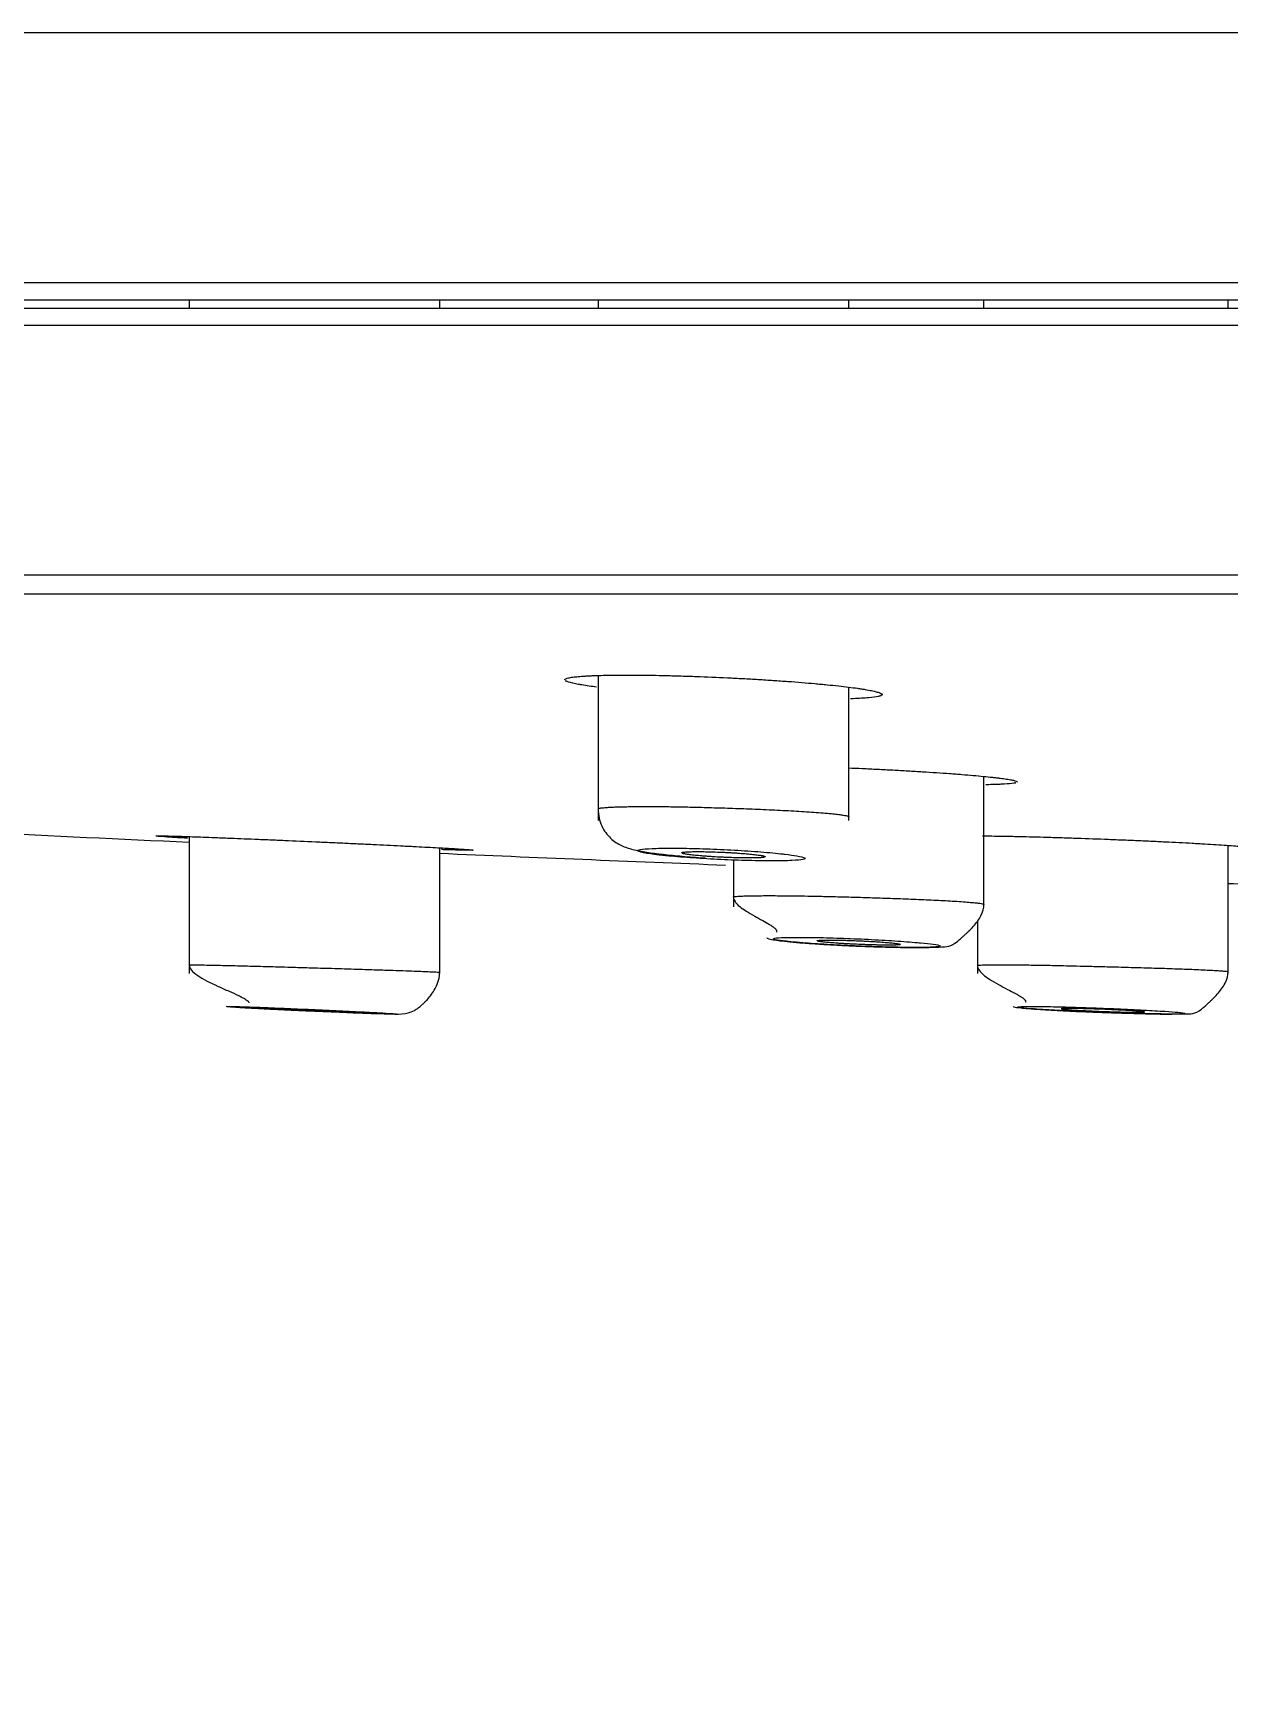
# Model space of a CAD drawing. Header units: millimetres. Extents: x 6110 to 6704, y -2661 to -1821.
# Drawn here: x 6308.057 to 6311.637, y -2068.275 to -2063.343 of the extents above; entities that cross this region are included whole.
import ezdxf

# ---------------------------------------------------------------- set-up
doc = ezdxf.new("R2010")
doc.units = ezdxf.units.MM
doc.header["$LTSCALE"] = 0.1
doc.linetypes.add('HIDDEN2', pattern=[4.7625, 3.175, -1.5875])
doc.layers.add('1', color=4, linetype='HIDDEN2', lineweight=13)
doc.layers.add('DIM', color=3, linetype='Continuous', lineweight=9)

msp = doc.modelspace()

# ---------------------------------------------------------------- hatches: boundary and pattern name
at = {"layer": 'DIM'}
h = msp.add_hatch(dxfattribs=at)
h.set_pattern_fill('ANSI31', color=2)
edge = h.paths.add_edge_path()
edge.add_line((6619.6172, -2595.9805), (6619.6172, -1962.2056))
edge.add_line((6634.6172, -1966.1101), (6619.6172, -1966.1101))
edge.add_line((6634.6172, -2610.9805), (6634.6172, -1966.1101))
edge.add_line((6634.6172, -2610.9805), (6184.4567, -2610.9805))
edge.add_line((6619.6172, -2595.9805), (6184.4567, -2595.9805))
edge.add_line((6184.4567, -2610.9805), (6184.4567, -2595.9805))

# ---------------------------------------------------------------- linework, layer by layer
at = {"layer": '1', "color": 7, "linetype": 'Continuous', "lineweight": -3}
for p, q in [((6351.8421, -2063.3432), (6296.9577, -2063.3432)), ((6296.2749, -2064.0902), (6352.5249, -2064.0902)), ((6296.2749, -2064.1422), (6352.5249, -2064.1422)), ((6308.5249, -2064.1422), (6308.5249, -2064.1672)), ((6309.2749, -2064.1672), (6309.2749, -2064.1422)), ((6309.7491, -2064.1422), (6309.7491, -2064.1672)), ((6310.4991, -2064.1672), (6310.4991, -2064.1422)), ((6310.9039, -2064.1672), (6310.9039, -2064.1422)), ((6311.6346, -2064.1672), (6311.6346, -2064.1422)), ((6296.2749, -2064.1672), (6352.5249, -2064.1672)), ((6352.5249, -2064.2192), (6296.2749, -2064.2192)), ((6296.9577, -2064.9661), (6351.8421, -2064.9661)), ((6351.207, -2065.0233), (6297.5928, -2065.0233)), ((6309.7491, -2065.2674), (6309.7491, -2065.7015)), ((6310.4991, -2065.7015), (6310.4991, -2065.3026)), ((6310.9039, -2065.9601), (6310.9039, -2065.5697)), ((6308.5249, -2065.7496), (6308.5249, -2066.1595)), ((6309.2749, -2066.1595), (6309.2749, -2065.7833)), ((6311.6346, -2066.1593), (6311.6346, -2065.7761)), ((6310.1539, -2065.8178), (6310.1539, -2065.9601)), ((6310.1539, -2065.9601), (6310.1539, -2065.9603)), ((6310.8846, -2066.0031), (6310.8846, -2066.1593))]:
    msp.add_line(p, q, dxfattribs=at)
for start, end in [(267.08677, 267.368621), (267.540722, 267.737031), (268.081895, 268.112104)]:
    msp.add_arc((6320.0022, -1816.0297), 250, start, end, dxfattribs=at)
for points, knots in [([(6309.6491, -2065.2801), (6309.6491, -2065.2799), (6309.6491, -2065.2796), (6309.65, -2065.2776), (6309.6537, -2065.2759), (6309.6622, -2065.2739), (6309.6641, -2065.2736), (6309.6683, -2065.2728), (6309.6706, -2065.2725), (6309.6779, -2065.2715), (6309.6891, -2065.2702), (6309.703, -2065.2692), (6309.7145, -2065.2685), (6309.7185, -2065.2683), (6309.7268, -2065.2679), (6309.7312, -2065.2677), (6309.7537, -2065.2668), (6309.774, -2065.2663), (6309.8077, -2065.2659), (6309.8195, -2065.2659), (6309.838, -2065.2658), (6309.8443, -2065.2659), (6309.8571, -2065.2659), (6309.8636, -2065.2659), (6309.8965, -2065.2662), (6309.9241, -2065.2667), (6309.9605, -2065.2675), (6309.9678, -2065.2677), (6309.9827, -2065.2681), (6309.9902, -2065.2683), (6310.0128, -2065.269), (6310.028, -2065.2695), (6310.0738, -2065.2711), (6310.1047, -2065.2724), (6310.1439, -2065.2743), (6310.1517, -2065.2747), (6310.1673, -2065.2755), (6310.175, -2065.2759), (6310.1981, -2065.2772), (6310.2286, -2065.2789), (6310.2584, -2065.2808), (6310.2806, -2065.2823), (6310.288, -2065.2828), (6310.3026, -2065.2838), (6310.3098, -2065.2843), (6310.3454, -2065.287), (6310.3723, -2065.2891), (6310.4039, -2065.292), (6310.4102, -2065.2925), (6310.4224, -2065.2937), (6310.4285, -2065.2943), (6310.4463, -2065.296), (6310.4575, -2065.2972), (6310.4895, -2065.3007), (6310.5086, -2065.3031), (6310.5294, -2065.3061), (6310.5334, -2065.3067), (6310.5412, -2065.3079), (6310.5448, -2065.3084), (6310.5553, -2065.3102), (6310.5678, -2065.3125), (6310.5776, -2065.3147), (6310.5838, -2065.3164), (6310.5857, -2065.3169), (6310.5891, -2065.318), (6310.5907, -2065.3185), (6310.5974, -2065.3212), (6310.5997, -2065.3231), (6310.5986, -2065.3259), (6310.5975, -2065.3268), (6310.5946, -2065.328), (6310.5935, -2065.3285), (6310.5908, -2065.3293), (6310.5893, -2065.3297), (6310.5808, -2065.3316), (6310.5711, -2065.3329), (6310.5554, -2065.3343), (6310.5521, -2065.3346), (6310.5451, -2065.3351), (6310.5414, -2065.3353), (6310.5298, -2065.336), (6310.5215, -2065.3365), (6310.5099, -2065.3369), (6310.5072, -2065.337), (6310.5044, -2065.3371)], [0, 0, 0, 0, 0.006695, 0.006695, 0.058566, 0.058566, 0.071534, 0.071534, 0.084502, 0.084502, 0.110437, 0.136373, 0.136373, 0.149341, 0.149341, 0.162309, 0.162309, 0.21418, 0.21418, 0.240115, 0.240115, 0.253083, 0.253083, 0.266051, 0.266051, 0.317922, 0.317922, 0.33089, 0.33089, 0.343857, 0.343857, 0.369793, 0.369793, 0.421664, 0.421664, 0.434632, 0.434632, 0.447599, 0.447599, 0.473535, 0.499471, 0.499471, 0.512438, 0.512438, 0.525406, 0.525406, 0.577277, 0.577277, 0.590245, 0.590245, 0.603213, 0.603213, 0.629148, 0.629148, 0.681019, 0.681019, 0.693987, 0.693987, 0.706955, 0.706955, 0.73289, 0.758826, 0.758826, 0.771794, 0.771794, 0.784762, 0.784762, 0.836633, 0.836633, 0.862568, 0.862568, 0.875536, 0.875536, 0.888504, 0.888504, 0.940375, 0.940375, 0.953343, 0.953343, 0.96631, 0.96631, 0.992246, 0.992246, 1, 1, 1, 1]), ([(6309.7442, -2065.3019), (6309.7366, -2065.3009), (6309.7294, -2065.2999), (6309.7144, -2065.2978), (6309.7068, -2065.2966), (6309.6963, -2065.2949), (6309.693, -2065.2943), (6309.6866, -2065.2931), (6309.6836, -2065.2925), (6309.6697, -2065.2897), (6309.6614, -2065.2875), (6309.6548, -2065.2849), (6309.6536, -2065.2843), (6309.6519, -2065.2834), (6309.6512, -2065.283), (6309.6507, -2065.2826)], [0, 0, 0, 0, 0.142536, 0.142536, 0.317426, 0.317426, 0.404871, 0.404871, 0.492316, 0.492316, 0.842096, 0.842096, 0.929541, 0.929541, 1, 1, 1, 1]), ([(6310.4988, -2065.5439), (6310.5121, -2065.5444), (6310.5256, -2065.545), (6310.547, -2065.5459), (6310.5548, -2065.5463), (6310.5704, -2065.547), (6310.5781, -2065.5474), (6310.6012, -2065.5485), (6310.6317, -2065.5501), (6310.6616, -2065.5517), (6310.6838, -2065.553), (6310.6912, -2065.5534), (6310.7058, -2065.5543), (6310.713, -2065.5547), (6310.7486, -2065.5569), (6310.7756, -2065.5588), (6310.8074, -2065.5611), (6310.8136, -2065.5616), (6310.8259, -2065.5625), (6310.832, -2065.563), (6310.8498, -2065.5644), (6310.8611, -2065.5654), (6310.8933, -2065.5682), (6310.9124, -2065.5701), (6310.9334, -2065.5724), (6310.9375, -2065.5728), (6310.9452, -2065.5738), (6310.9489, -2065.5742), (6310.9595, -2065.5756), (6310.9721, -2065.5773), (6310.982, -2065.579), (6310.9883, -2065.5802), (6310.9902, -2065.5806), (6310.9937, -2065.5815), (6310.9952, -2065.5818), (6311.0015, -2065.5836), (6311.0039, -2065.5849), (6311.0039, -2065.5861)], [0, 0, 0, 0, 0.051857, 0.051857, 0.081868, 0.081868, 0.111878, 0.111878, 0.171898, 0.231918, 0.231918, 0.261929, 0.261929, 0.291939, 0.291939, 0.411979, 0.411979, 0.44199, 0.44199, 0.472, 0.472, 0.53202, 0.53202, 0.652061, 0.652061, 0.682071, 0.682071, 0.712081, 0.712081, 0.772101, 0.832122, 0.832122, 0.862132, 0.862132, 0.892142, 0.892142, 1, 1, 1, 1]), ([(6310.999, -2065.5888), (6310.9985, -2065.589), (6310.9979, -2065.5891), (6310.996, -2065.5895), (6310.9945, -2065.5898), (6310.9861, -2065.591), (6310.9765, -2065.5919), (6310.9609, -2065.5927), (6310.9576, -2065.5929), (6310.9506, -2065.5932), (6310.947, -2065.5934), (6310.9355, -2065.5937), (6310.9272, -2065.5939), (6310.9154, -2065.5942), (6310.9124, -2065.5942), (6310.9093, -2065.5943)], [0, 0, 0, 0, 0.046394, 0.046394, 0.14509, 0.14509, 0.539876, 0.539876, 0.638572, 0.638572, 0.737269, 0.737269, 0.934661, 0.934661, 1, 1, 1, 1]), ([(6309.7491, -2065.6668), (6309.7491, -2065.6665), (6309.7495, -2065.6659), (6309.752, -2065.6649), (6309.7571, -2065.6639), (6309.7644, -2065.663), (6309.7738, -2065.6622), (6309.7852, -2065.6615), (6309.7986, -2065.6609), (6309.8136, -2065.6604), (6309.8303, -2065.66), (6309.8485, -2065.6598), (6309.868, -2065.6596), (6309.8887, -2065.6595), (6309.9105, -2065.6595), (6309.9399, -2065.6596), (6309.9794, -2065.6601), (6310.0315, -2065.6612), (6310.0898, -2065.6627), (6310.1532, -2065.6647), (6310.22, -2065.6672), (6310.2876, -2065.6702), (6310.3527, -2065.6736), (6310.3908, -2065.6762), (6310.4082, -2065.6775)], [0, 0, 0, 0, 0.021938, 0.054748, 0.087281, 0.119539, 0.151521, 0.183227, 0.214659, 0.245816, 0.276699, 0.307308, 0.337644, 0.367707, 0.397497, 0.427014, 0.482517, 0.542625, 0.607338, 0.676659, 0.750586, 0.829119, 0.912258, 1, 1, 1, 1]), ([(6309.7491, -2065.667), (6309.7492, -2065.6762), (6309.751, -2065.6937), (6309.7619, -2065.7258), (6309.7854, -2065.7569), (6309.8197, -2065.7784), (6309.8649, -2065.7923), (6309.9237, -2065.8007), (6310.0009, -2065.8085), (6310.0448, -2065.8121), (6310.0686, -2065.8134), (6310.0704, -2065.8135)], [0, 0, 0, 0, 0.057726, 0.115715, 0.229621, 0.342834, 0.46233, 0.719695, 0.852877, 0.989498, 1, 1, 1, 1]), ([(6310.4082, -2065.6775), (6310.4179, -2065.6783), (6310.4353, -2065.6797), (6310.4565, -2065.6818), (6310.4724, -2065.6837), (6310.4839, -2065.6853), (6310.4916, -2065.6868), (6310.4963, -2065.6881), (6310.4986, -2065.6892), (6310.4991, -2065.6899), (6310.4991, -2065.6902), (6310.4991, -2065.6902)], [0, 0, 0, 0, 0.166861, 0.321724, 0.464585, 0.595443, 0.714295, 0.821139, 0.915974, 0.998798, 1, 1, 1, 1]), ([(6308.4249, -2065.7476), (6308.4249, -2065.7476), (6308.4249, -2065.7476), (6308.4252, -2065.7473), (6308.4285, -2065.7472), (6308.4364, -2065.7472), (6308.4382, -2065.7472), (6308.4421, -2065.7473), (6308.4443, -2065.7473), (6308.4512, -2065.7474), (6308.4619, -2065.7476), (6308.4754, -2065.748), (6308.4866, -2065.7483), (6308.4905, -2065.7484), (6308.4986, -2065.7487), (6308.5029, -2065.7488), (6308.5249, -2065.7495), (6308.5448, -2065.7502), (6308.5779, -2065.7514), (6308.5895, -2065.7518), (6308.6078, -2065.7525), (6308.614, -2065.7528), (6308.6267, -2065.7533), (6308.6331, -2065.7535), (6308.6655, -2065.7548), (6308.6929, -2065.7559), (6308.729, -2065.7574), (6308.7363, -2065.7577), (6308.7511, -2065.7583), (6308.7585, -2065.7586), (6308.781, -2065.7596), (6308.7961, -2065.7602), (6308.8417, -2065.7622), (6308.8725, -2065.7636), (6308.9117, -2065.7653), (6308.9195, -2065.7657), (6308.9351, -2065.7664), (6308.9428, -2065.7667), (6308.9659, -2065.7678), (6308.9965, -2065.7692), (6309.0265, -2065.7706), (6309.0488, -2065.7717), (6309.0562, -2065.772), (6309.0709, -2065.7727), (6309.0782, -2065.7731), (6309.114, -2065.7748), (6309.1412, -2065.7762), (6309.1732, -2065.7778), (6309.1796, -2065.7781), (6309.192, -2065.7788), (6309.1981, -2065.7791), (6309.2162, -2065.78), (6309.2276, -2065.7806), (6309.2602, -2065.7824), (6309.2797, -2065.7834), (6309.3011, -2065.7847), (6309.3053, -2065.7849), (6309.3132, -2065.7854), (6309.317, -2065.7856), (6309.3278, -2065.7863), (6309.3409, -2065.7871), (6309.3511, -2065.7878), (6309.3577, -2065.7883), (6309.3597, -2065.7885), (6309.3634, -2065.7888), (6309.365, -2065.7889), (6309.3724, -2065.7896), (6309.3751, -2065.79), (6309.3748, -2065.7904), (6309.3739, -2065.7905), (6309.3714, -2065.7905), (6309.3704, -2065.7906), (6309.368, -2065.7906), (6309.3666, -2065.7906), (6309.3587, -2065.7906), (6309.3495, -2065.7904), (6309.3343, -2065.7901), (6309.3311, -2065.79), (6309.3243, -2065.7898), (6309.3207, -2065.7897), (6309.3095, -2065.7894), (6309.3014, -2065.7892), (6309.2887, -2065.7888), (6309.2846, -2065.7886), (6309.2803, -2065.7885)], [0, 0, 0, 0, 0.002495, 0.002495, 0.054368, 0.054368, 0.067337, 0.067337, 0.080305, 0.080305, 0.106242, 0.132179, 0.132179, 0.145147, 0.145147, 0.158116, 0.158116, 0.209989, 0.209989, 0.235926, 0.235926, 0.248895, 0.248895, 0.261863, 0.261863, 0.313737, 0.313737, 0.326705, 0.326705, 0.339674, 0.339674, 0.36561, 0.36561, 0.417484, 0.417484, 0.430452, 0.430452, 0.443421, 0.443421, 0.469358, 0.495294, 0.495294, 0.508263, 0.508263, 0.521231, 0.521231, 0.573105, 0.573105, 0.586073, 0.586073, 0.599042, 0.599042, 0.624979, 0.624979, 0.676852, 0.676852, 0.689821, 0.689821, 0.702789, 0.702789, 0.728726, 0.754663, 0.754663, 0.767631, 0.767631, 0.7806, 0.7806, 0.832473, 0.832473, 0.85841, 0.85841, 0.871378, 0.871378, 0.884347, 0.884347, 0.936221, 0.936221, 0.949189, 0.949189, 0.962157, 0.962157, 0.988094, 0.988094, 1, 1, 1, 1]), ([(6308.5197, -2065.7545), (6308.5138, -2065.7542), (6308.5082, -2065.7538), (6308.4943, -2065.753), (6308.4864, -2065.7525), (6308.4756, -2065.7519), (6308.4721, -2065.7516), (6308.4655, -2065.7512), (6308.4624, -2065.751), (6308.4478, -2065.75), (6308.4391, -2065.7494), (6308.4318, -2065.7487), (6308.4306, -2065.7486), (6308.4287, -2065.7484), (6308.428, -2065.7483), (6308.4274, -2065.7482)], [0, 0, 0, 0, 0.115452, 0.115452, 0.296975, 0.296975, 0.387736, 0.387736, 0.478497, 0.478497, 0.841543, 0.841543, 0.932305, 0.932305, 1, 1, 1, 1]), ([(6310.3078, -2065.8022), (6310.3078, -2065.8022), (6310.3078, -2065.8022), (6310.3038, -2065.8017), (6310.2996, -2065.8012), (6310.2755, -2065.7986), (6310.252, -2065.7965), (6310.2016, -2065.7927), (6310.1741, -2065.791), (6310.1186, -2065.788), (6310.09, -2065.7868), (6310.0355, -2065.785), (6310.009, -2065.7844), (6309.9617, -2065.784), (6309.9402, -2065.7842), (6309.9053, -2065.7852), (6309.8914, -2065.7861), (6309.8729, -2065.7884), (6309.8681, -2065.7899), (6309.8682, -2065.7933), (6309.8732, -2065.7953), (6309.8919, -2065.7994), (6309.906, -2065.8016), (6309.9346, -2065.805), (6309.9472, -2065.8064), (6309.9825, -2065.8098), (6310.0076, -2065.8118), (6310.0602, -2065.8154), (6310.0885, -2065.817), (6310.1443, -2065.8196), (6310.1726, -2065.8206), (6310.2255, -2065.822), (6310.2507, -2065.8223), (6310.2947, -2065.8223), (6310.314, -2065.8219), (6310.3442, -2065.8204), (6310.3554, -2065.8193), (6310.3682, -2065.8166), (6310.37, -2065.815), (6310.3639, -2065.8113), (6310.356, -2065.8093), (6310.3344, -2065.8055), (6310.3222, -2065.8038), (6310.3078, -2065.8022)], [0, 0, 0, 0, 0.000024, 0.000024, 0.01161, 0.01161, 0.06548, 0.06548, 0.119021, 0.119021, 0.172533, 0.172533, 0.226018, 0.226018, 0.279581, 0.279581, 0.333289, 0.333289, 0.387147, 0.387147, 0.441073, 0.441073, 0.494996, 0.494996, 0.52844, 0.52844, 0.582173, 0.582173, 0.635758, 0.635758, 0.689252, 0.689252, 0.742753, 0.742753, 0.796356, 0.796356, 0.850113, 0.850113, 0.904007, 0.904007, 0.957961, 0.957961, 1, 1, 1, 1]), ([(6310.8991, -2065.7474), (6310.908, -2065.7475), (6310.9174, -2065.7476), (6310.9383, -2065.7478), (6310.95, -2065.748), (6310.9683, -2065.7483), (6310.9745, -2065.7485), (6310.9872, -2065.7487), (6310.9936, -2065.7488), (6311.0261, -2065.7495), (6311.0535, -2065.7502), (6311.0896, -2065.7512), (6311.097, -2065.7515), (6311.1118, -2065.7519), (6311.1192, -2065.7521), (6311.1417, -2065.7528), (6311.1568, -2065.7533), (6311.2024, -2065.7548), (6311.2333, -2065.7559), (6311.2725, -2065.7574), (6311.2803, -2065.7577), (6311.2959, -2065.7584), (6311.3036, -2065.7587), (6311.3267, -2065.7596), (6311.3573, -2065.7609), (6311.3873, -2065.7623), (6311.4096, -2065.7633), (6311.417, -2065.7636), (6311.4317, -2065.7643), (6311.4389, -2065.7647), (6311.4747, -2065.7664), (6311.5018, -2065.7678), (6311.5339, -2065.7696), (6311.5402, -2065.77), (6311.5526, -2065.7707), (6311.5587, -2065.771), (6311.5767, -2065.7721), (6311.5881, -2065.7728), (6311.6207, -2065.7749), (6311.6401, -2065.7762), (6311.6614, -2065.7778), (6311.6655, -2065.7782), (6311.6734, -2065.7788), (6311.6772, -2065.7791), (6311.688, -2065.7801), (6311.701, -2065.7812), (6311.7111, -2065.7824), (6311.7177, -2065.7832), (6311.7197, -2065.7834), (6311.7233, -2065.784), (6311.725, -2065.7842), (6311.7319, -2065.7854), (6311.7347, -2065.7863), (6311.7346, -2065.787)], [0, 0, 0, 0, 0.035856, 0.035856, 0.076188, 0.076188, 0.096353, 0.096353, 0.116519, 0.116519, 0.197183, 0.197183, 0.217349, 0.217349, 0.237515, 0.237515, 0.277847, 0.277847, 0.358511, 0.358511, 0.378677, 0.378677, 0.398843, 0.398843, 0.439175, 0.479507, 0.479507, 0.499673, 0.499673, 0.519839, 0.519839, 0.600502, 0.600502, 0.620668, 0.620668, 0.640834, 0.640834, 0.681166, 0.681166, 0.76183, 0.76183, 0.781996, 0.781996, 0.802162, 0.802162, 0.842494, 0.882826, 0.882826, 0.902992, 0.902992, 0.923158, 0.923158, 1, 1, 1, 1]), ([(6309.9991, -2065.7982), (6309.9991, -2065.7982), (6309.9991, -2065.7982), (6309.9991, -2065.7977), (6309.9999, -2065.7973), (6310.0023, -2065.7967), (6310.0033, -2065.7965), (6310.0057, -2065.7961), (6310.0084, -2065.7958), (6310.0119, -2065.7955), (6310.0148, -2065.7953), (6310.0158, -2065.7952), (6310.0179, -2065.7951), (6310.019, -2065.7951), (6310.0247, -2065.7948), (6310.0299, -2065.7947), (6310.0386, -2065.7945), (6310.0416, -2065.7945), (6310.0464, -2065.7945), (6310.048, -2065.7945), (6310.0513, -2065.7945), (6310.053, -2065.7945), (6310.0615, -2065.7946), (6310.0687, -2065.7947), (6310.0801, -2065.7949), (6310.084, -2065.795), (6310.0919, -2065.7952), (6310.0958, -2065.7953), (6310.1078, -2065.7958), (6310.116, -2065.7961), (6310.1283, -2065.7967), (6310.1324, -2065.7969), (6310.1406, -2065.7973), (6310.1486, -2065.7977), (6310.1565, -2065.7982), (6310.1644, -2065.7987), (6310.1683, -2065.799), (6310.1796, -2065.7998), (6310.1868, -2065.8004), (6310.197, -2065.8013), (6310.2003, -2065.8016), (6310.2066, -2065.8022), (6310.2097, -2065.8025), (6310.2183, -2065.8034), (6310.2234, -2065.804), (6310.2303, -2065.805), (6310.2324, -2065.8053), (6310.2363, -2065.8059), (6310.2397, -2065.8065), (6310.2425, -2065.8071), (6310.2449, -2065.8077), (6310.2459, -2065.808), (6310.2483, -2065.8088), (6310.2491, -2065.8093), (6310.2491, -2065.8098), (6310.2491, -2065.8098), (6310.2491, -2065.8098)], [0, 0, 0, 0, 0.000378, 0.000378, 0.06283, 0.06283, 0.094057, 0.094057, 0.125283, 0.156509, 0.156509, 0.172122, 0.172122, 0.187735, 0.187735, 0.250188, 0.250188, 0.281414, 0.281414, 0.297027, 0.297027, 0.31264, 0.31264, 0.375093, 0.375093, 0.406319, 0.406319, 0.437545, 0.437545, 0.499998, 0.499998, 0.531224, 0.531224, 0.56245, 0.593676, 0.593676, 0.624903, 0.624903, 0.687355, 0.687355, 0.718581, 0.718581, 0.749808, 0.749808, 0.81226, 0.81226, 0.843486, 0.843486, 0.874713, 0.905939, 0.905939, 0.937165, 0.937165, 0.999618, 0.999618, 1, 1, 1, 1]), ([(6310.0356, -2065.8053), (6310.0297, -2065.8046), (6310.0246, -2065.804), (6310.0178, -2065.8031), (6310.0157, -2065.8028), (6310.0119, -2065.8022), (6310.0101, -2065.8019), (6310.0054, -2065.801), (6310.0031, -2065.8004), (6310.0008, -2065.7996), (6310.0002, -2065.7993), (6309.9998, -2065.7991)], [0, 0, 0, 0, 0.289738, 0.289738, 0.434608, 0.434608, 0.579477, 0.579477, 0.869215, 0.869215, 1, 1, 1, 1]), ([(6310.2481, -2065.8107), (6310.248, -2065.8108), (6310.2479, -2065.8108), (6310.2474, -2065.811), (6310.2471, -2065.8111), (6310.2451, -2065.8116), (6310.2427, -2065.812), (6310.2388, -2065.8124), (6310.238, -2065.8124), (6310.2362, -2065.8126), (6310.2353, -2065.8127), (6310.2324, -2065.8128), (6310.2303, -2065.813), (6310.2235, -2065.8133), (6310.2183, -2065.8134), (6310.2096, -2065.8135), (6310.2065, -2065.8136), (6310.2002, -2065.8136), (6310.1936, -2065.8136), (6310.1866, -2065.8135), (6310.1794, -2065.8134), (6310.1756, -2065.8133), (6310.1642, -2065.8131), (6310.1564, -2065.8129), (6310.1444, -2065.8124), (6310.1404, -2065.8123), (6310.1321, -2065.812), (6310.128, -2065.8118), (6310.1158, -2065.8112), (6310.1077, -2065.8108), (6310.0956, -2065.8101), (6310.0916, -2065.8098), (6310.0838, -2065.8093), (6310.0761, -2065.8088), (6310.0687, -2065.8083), (6310.0615, -2065.8077), (6310.058, -2065.8074), (6310.0477, -2065.8065), (6310.0414, -2065.8059), (6310.0356, -2065.8053)], [0, 0, 0, 0, 0.009647, 0.009647, 0.031655, 0.031655, 0.119687, 0.119687, 0.141694, 0.141694, 0.163702, 0.163702, 0.207718, 0.207718, 0.295749, 0.295749, 0.339765, 0.339765, 0.383781, 0.427796, 0.427796, 0.471812, 0.471812, 0.559843, 0.559843, 0.603859, 0.603859, 0.647875, 0.647875, 0.735906, 0.735906, 0.779922, 0.779922, 0.823937, 0.867953, 0.867953, 0.911969, 0.911969, 1, 1, 1, 1]), ([(6310.1539, -2065.9307), (6310.1539, -2065.9306), (6310.1542, -2065.9301), (6310.1564, -2065.9294), (6310.1625, -2065.9286), (6310.1718, -2065.9279), (6310.1842, -2065.9274), (6310.1994, -2065.927), (6310.2173, -2065.9266), (6310.2377, -2065.9264), (6310.2604, -2065.9264), (6310.2852, -2065.9264), (6310.3118, -2065.9266), (6310.342, -2065.9269), (6310.3773, -2065.9274), (6310.4193, -2065.9283), (6310.4673, -2065.9295), (6310.5209, -2065.9309), (6310.5791, -2065.9327), (6310.6405, -2065.9348), (6310.7028, -2065.9372), (6310.7632, -2065.9399), (6310.7987, -2065.9419), (6310.8151, -2065.9429)], [0, 0, 0, 0, 0.013403, 0.052191, 0.09076, 0.129111, 0.167245, 0.205161, 0.24286, 0.280342, 0.317609, 0.35466, 0.391495, 0.428116, 0.472279, 0.52129, 0.575147, 0.63385, 0.697398, 0.765789, 0.839022, 0.917093, 1, 1, 1, 1]), ([(6310.1539, -2065.9309), (6310.1541, -2065.9393), (6310.1657, -2065.9569), (6310.2043, -2065.9805), (6310.239, -2065.9992), (6310.2576, -2066.0095), (6310.2697, -2066.0172), (6310.2754, -2066.0215), (6310.2788, -2066.0247), (6310.2807, -2066.0268), (6310.2821, -2066.0289), (6310.2833, -2066.0316), (6310.2833, -2066.0338), (6310.2828, -2066.0352), (6310.2826, -2066.0357)], [0, 0, 0, 0, 0.355221, 0.652742, 0.765709, 0.849621, 0.881009, 0.906656, 0.918205, 0.929533, 0.941225, 0.95384, 0.98355, 1, 1, 1, 1]), ([(6310.2804, -2066.0591), (6310.2837, -2066.0598), (6310.3, -2066.0627), (6310.3483, -2066.067), (6310.4107, -2066.0714), (6310.4643, -2066.0745), (6310.5197, -2066.0772), (6310.5889, -2066.0799), (6310.6635, -2066.0817), (6310.7279, -2066.0822), (6310.7916, -2066.079), (6310.8044, -2066.0804), (6310.8309, -2066.0576), (6310.8388, -2066.0508), (6310.8449, -2066.0454), (6310.8514, -2066.0394), (6310.8609, -2066.0305), (6310.873, -2066.018), (6310.8857, -2066.0025), (6310.8997, -2065.9797), (6310.9041, -2065.9631), (6310.9039, -2065.9524)], [0, 0, 0, 0, 0.035586, 0.144214, 0.201341, 0.258754, 0.315627, 0.370595, 0.469827, 0.554453, 0.626185, 0.80146, 0.823668, 0.833028, 0.841865, 0.850727, 0.860082, 0.881347, 0.906759, 0.935869, 1, 1, 1, 1]), ([(6310.8151, -2065.9429), (6310.8249, -2065.9435), (6310.8427, -2065.9447), (6310.8643, -2065.9464), (6310.8805, -2065.9479), (6310.8919, -2065.9492), (6310.8992, -2065.9504), (6310.9031, -2065.9515), (6310.9039, -2065.9521), (6310.9039, -2065.9524), (6310.9039, -2065.9524)], [0, 0, 0, 0, 0.173607, 0.336897, 0.489869, 0.632521, 0.764851, 0.886858, 0.998541, 1, 1, 1, 1]), ([(6310.2537, -2066.0516), (6310.2533, -2066.0529), (6310.2565, -2066.0553), (6310.2712, -2066.0579), (6310.2804, -2066.0591)], [0, 0, 0, 0, 0.526248, 1, 1, 1, 1]), ([(6310.7144, -2066.0677), (6310.7144, -2066.0677), (6310.7144, -2066.0677), (6310.7112, -2066.0674), (6310.7079, -2066.0671), (6310.6852, -2066.0651), (6310.662, -2066.0633), (6310.6122, -2066.0601), (6310.5847, -2066.0585), (6310.5293, -2066.0558), (6310.5006, -2066.0546), (6310.4459, -2066.0527), (6310.4191, -2066.052), (6310.3711, -2066.0512), (6310.3493, -2066.0511), (6310.3135, -2066.0514), (6310.299, -2066.0518), (6310.2794, -2066.0532), (6310.274, -2066.0542), (6310.273, -2066.0566), (6310.2772, -2066.058), (6310.2948, -2066.0611), (6310.3083, -2066.0627), (6310.3361, -2066.0655), (6310.3484, -2066.0666), (6310.3831, -2066.0693), (6310.4079, -2066.071), (6310.4602, -2066.0742), (6310.4883, -2066.0756), (6310.5442, -2066.0781), (6310.5727, -2066.0791), (6310.6259, -2066.0807), (6310.6515, -2066.0812), (6310.6962, -2066.0817), (6310.7159, -2066.0816), (6310.747, -2066.081), (6310.7588, -2066.0804), (6310.7728, -2066.0786), (6310.7752, -2066.0775), (6310.7703, -2066.0749), (6310.7631, -2066.0734), (6310.742, -2066.0705), (6310.7294, -2066.0691), (6310.7144, -2066.0677)], [0, 0, 0, 0, 0.000024, 0.000024, 0.009357, 0.009357, 0.063184, 0.063184, 0.116862, 0.116862, 0.170474, 0.170474, 0.22404, 0.22404, 0.277626, 0.277626, 0.33129, 0.33129, 0.385054, 0.385054, 0.438878, 0.438878, 0.4927, 0.4927, 0.526167, 0.526167, 0.579938, 0.579938, 0.63361, 0.63361, 0.687202, 0.687202, 0.740769, 0.740769, 0.794375, 0.794375, 0.848069, 0.848069, 0.901861, 0.901861, 0.955719, 0.955719, 1, 1, 1, 1]), ([(6310.4039, -2066.0616), (6310.4039, -2066.0616), (6310.4039, -2066.0616), (6310.4039, -2066.0612), (6310.4047, -2066.0609), (6310.4071, -2066.0605), (6310.4081, -2066.0603), (6310.4105, -2066.0601), (6310.4133, -2066.0599), (6310.4167, -2066.0597), (6310.4196, -2066.0596), (6310.4206, -2066.0596), (6310.4227, -2066.0595), (6310.4239, -2066.0595), (6310.4296, -2066.0594), (6310.4348, -2066.0593), (6310.4434, -2066.0593), (6310.4464, -2066.0593), (6310.4528, -2066.0594), (6310.4561, -2066.0594), (6310.4663, -2066.0596), (6310.4735, -2066.0597), (6310.4849, -2066.06), (6310.4888, -2066.0601), (6310.4966, -2066.0603), (6310.5006, -2066.0605), (6310.5126, -2066.0609), (6310.5207, -2066.0612), (6310.5331, -2066.0617), (6310.5372, -2066.0619), (6310.5453, -2066.0623), (6310.5534, -2066.0627), (6310.5613, -2066.0631), (6310.5691, -2066.0636), (6310.573, -2066.0638), (6310.5844, -2066.0645), (6310.5916, -2066.065), (6310.6017, -2066.0657), (6310.605, -2066.0659), (6310.6114, -2066.0664), (6310.6144, -2066.0667), (6310.6231, -2066.0674), (6310.6283, -2066.0679), (6310.6351, -2066.0687), (6310.6372, -2066.0689), (6310.6411, -2066.0694), (6310.6446, -2066.0699), (6310.6473, -2066.0703), (6310.6497, -2066.0707), (6310.6507, -2066.071), (6310.6531, -2066.0716), (6310.6539, -2066.072), (6310.6539, -2066.0725), (6310.6537, -2066.0727), (6310.6531, -2066.0729), (6310.6529, -2066.073), (6310.6523, -2066.0731), (6310.6519, -2066.0732), (6310.65, -2066.0735), (6310.6476, -2066.0738), (6310.6429, -2066.0741), (6310.6412, -2066.0741), (6310.6373, -2066.0743), (6310.6352, -2066.0743), (6310.6284, -2066.0745), (6310.6232, -2066.0745), (6310.6145, -2066.0745), (6310.6114, -2066.0745), (6310.6051, -2066.0745), (6310.5986, -2066.0744), (6310.5916, -2066.0743), (6310.5843, -2066.0741), (6310.5806, -2066.0741), (6310.5692, -2066.0738), (6310.5614, -2066.0735), (6310.5494, -2066.0731), (6310.5453, -2066.073), (6310.5371, -2066.0727), (6310.533, -2066.0725), (6310.5208, -2066.072), (6310.5127, -2066.0716), (6310.5006, -2066.071), (6310.4966, -2066.0707), (6310.4888, -2066.0703), (6310.4811, -2066.0699), (6310.4737, -2066.0694), (6310.4665, -2066.0689), (6310.463, -2066.0687), (6310.4527, -2066.0679), (6310.4464, -2066.0674), (6310.4405, -2066.0669)], [0, 0, 0, 0, 0.000121, 0.000121, 0.035831, 0.035831, 0.053686, 0.053686, 0.071541, 0.089396, 0.089396, 0.098323, 0.098323, 0.107251, 0.107251, 0.142961, 0.142961, 0.160816, 0.160816, 0.178671, 0.178671, 0.214381, 0.214381, 0.232236, 0.232236, 0.250091, 0.250091, 0.2858, 0.2858, 0.303655, 0.303655, 0.32151, 0.339365, 0.339365, 0.35722, 0.35722, 0.39293, 0.39293, 0.410785, 0.410785, 0.42864, 0.42864, 0.46435, 0.46435, 0.482205, 0.482205, 0.50006, 0.517915, 0.517915, 0.53577, 0.53577, 0.57148, 0.57148, 0.589335, 0.589335, 0.598263, 0.598263, 0.60719, 0.60719, 0.6429, 0.6429, 0.660755, 0.660755, 0.67861, 0.67861, 0.71432, 0.71432, 0.732175, 0.732175, 0.75003, 0.767885, 0.767885, 0.78574, 0.78574, 0.82145, 0.82145, 0.839305, 0.839305, 0.85716, 0.85716, 0.89287, 0.89287, 0.910725, 0.910725, 0.92858, 0.946435, 0.946435, 0.96429, 0.96429, 1, 1, 1, 1]), ([(6310.4405, -2066.0669), (6310.4347, -2066.0664), (6310.4295, -2066.0659), (6310.4227, -2066.0652), (6310.4206, -2066.065), (6310.4168, -2066.0645), (6310.415, -2066.0643), (6310.4103, -2066.0636), (6310.4079, -2066.0631), (6310.4056, -2066.0625), (6310.4051, -2066.0623), (6310.4047, -2066.0622)], [0, 0, 0, 0, 0.290228, 0.290228, 0.435342, 0.435342, 0.580455, 0.580455, 0.870683, 0.870683, 1, 1, 1, 1]), ([(6308.5249, -2066.1335), (6308.525, -2066.1334), (6308.5267, -2066.1333), (6308.5366, -2066.1333), (6308.5603, -2066.1337), (6308.5956, -2066.1344), (6308.6419, -2066.1354), (6308.6982, -2066.1368), (6308.7494, -2066.1381), (6308.7941, -2066.1394), (6308.8343, -2066.1406), (6308.8883, -2066.1422), (6308.9555, -2066.1441), (6309.024, -2066.1462), (6309.0853, -2066.1482), (6309.134, -2066.1499), (6309.1739, -2066.1513), (6309.2053, -2066.1524), (6309.2221, -2066.1531), (6309.2293, -2066.1534)], [0, 0, 0, 0, 0.031632, 0.09839, 0.1664, 0.235662, 0.306178, 0.377949, 0.450976, 0.479794, 0.521671, 0.576596, 0.644553, 0.72552, 0.789634, 0.849141, 0.904039, 0.954326, 1, 1, 1, 1]), ([(6308.5251, -2066.1334), (6308.5251, -2066.1385), (6308.5294, -2066.1489), (6308.5533, -2066.1694), (6308.5943, -2066.1905), (6308.6414, -2066.2112), (6308.6666, -2066.2224), (6308.6831, -2066.2304), (6308.6922, -2066.2354), (6308.6981, -2066.2393), (6308.7012, -2066.2421), (6308.7026, -2066.2439), (6308.7034, -2066.2456), (6308.7034, -2066.2467), (6308.7032, -2066.2473), (6308.7032, -2066.2474)], [0, 0, 0, 0, 0.182243, 0.358565, 0.66257, 0.781082, 0.871663, 0.906144, 0.933758, 0.955757, 0.965547, 0.975178, 0.98524, 0.996275, 1, 1, 1, 1]), ([(6308.8211, -2066.2684), (6308.8252, -2066.2686), (6308.8465, -2066.2696), (6308.9031, -2066.2722), (6308.9839, -2066.2756), (6309.0608, -2066.2788), (6309.1451, -2066.2802), (6309.1768, -2066.2842), (6309.209, -2066.264), (6309.2197, -2066.2553), (6309.2284, -2066.247), (6309.2371, -2066.2381), (6309.2482, -2066.2251), (6309.2594, -2066.2085), (6309.2712, -2066.1846), (6309.2749, -2066.1671), (6309.2747, -2066.1558)], [0, 0, 0, 0, 0.019032, 0.097774, 0.240428, 0.363172, 0.468375, 0.735841, 0.772598, 0.801848, 0.81509, 0.82818, 0.855759, 0.887172, 0.922602, 1, 1, 1, 1]), ([(6309.2293, -2066.1534), (6309.2369, -2066.1537), (6309.2503, -2066.1543), (6309.2646, -2066.155), (6309.273, -2066.1555), (6309.2749, -2066.1557), (6309.2749, -2066.1558)], [0, 0, 0, 0, 0.257837, 0.511013, 0.75953, 1, 1, 1, 1]), ([(6310.8846, -2066.1352), (6310.8848, -2066.1444), (6310.8976, -2066.1636), (6310.9402, -2066.1893), (6310.9784, -2066.209), (6310.9989, -2066.2197), (6311.0124, -2066.2275), (6311.0189, -2066.2317), (6311.0228, -2066.2348), (6311.0251, -2066.2369), (6311.0268, -2066.2389), (6311.0283, -2066.2415), (6311.0285, -2066.2434), (6311.0282, -2066.2447), (6311.0281, -2066.245)], [0, 0, 0, 0, 0.355746, 0.655316, 0.770221, 0.856625, 0.889252, 0.915766, 0.927418, 0.938527, 0.94963, 0.96129, 0.988138, 1, 1, 1, 1]), ([(6310.8847, -2066.1352), (6310.8847, -2066.1352), (6310.8849, -2066.1348), (6310.8895, -2066.1342), (6310.9078, -2066.1336), (6310.9363, -2066.1333), (6310.9739, -2066.1333), (6311.019, -2066.1337), (6311.0605, -2066.1342), (6311.0959, -2066.1348), (6311.1254, -2066.1355), (6311.1615, -2066.1363), (6311.2043, -2066.1373), (6311.2536, -2066.1386), (6311.3089, -2066.14), (6311.3687, -2066.1417), (6311.4309, -2066.1435), (6311.4924, -2066.1456), (6311.5289, -2066.147), (6311.5458, -2066.1478)], [0, 0, 0, 0, 0.00175, 0.0751, 0.147376, 0.218579, 0.288711, 0.357774, 0.425768, 0.45481, 0.490166, 0.531834, 0.579811, 0.634095, 0.694684, 0.761572, 0.834757, 0.914235, 1, 1, 1, 1]), ([(6311.0157, -2066.2625), (6311.0166, -2066.2626), (6311.0224, -2066.2635), (6311.0457, -2066.2652), (6311.0815, -2066.2677), (6311.128, -2066.2703), (6311.1805, -2066.2728), (6311.2363, -2066.2752), (6311.3074, -2066.2778), (6311.3856, -2066.28), (6311.454, -2066.2813), (6311.5219, -2066.2796), (6311.5356, -2066.2826), (6311.5615, -2066.2604), (6311.5693, -2066.2537), (6311.5753, -2066.2483), (6311.5818, -2066.2423), (6311.5913, -2066.2333), (6311.6034, -2066.2206), (6311.6162, -2066.2048), (6311.6304, -2066.1818), (6311.6348, -2066.165), (6311.6346, -2066.1541)], [0, 0, 0, 0, 0.012152, 0.065051, 0.121107, 0.17879, 0.237052, 0.295017, 0.35147, 0.453913, 0.541493, 0.615849, 0.797703, 0.820561, 0.830093, 0.839028, 0.847947, 0.857358, 0.878828, 0.904643, 0.934342, 1, 1, 1, 1]), ([(6311.5458, -2066.1478), (6311.555, -2066.1482), (6311.5719, -2066.149), (6311.5928, -2066.1501), (6311.6091, -2066.1511), (6311.6211, -2066.152), (6311.6292, -2066.1528), (6311.6337, -2066.1535), (6311.6346, -2066.1539), (6311.6346, -2066.1541), (6311.6346, -2066.1541)], [0, 0, 0, 0, 0.162257, 0.317974, 0.46715, 0.609785, 0.745879, 0.875431, 0.998441, 1, 1, 1, 1]), ([(6308.6353, -2066.2574), (6308.6354, -2066.2577), (6308.6409, -2066.2585), (6308.6621, -2066.26), (6308.6915, -2066.2618), (6308.7314, -2066.264), (6308.7756, -2066.2662), (6308.8069, -2066.2677), (6308.8211, -2066.2684)], [0, 0, 0, 0, 0.217646, 0.371855, 0.534938, 0.702379, 0.871351, 1, 1, 1, 1]), ([(6309.114, -2066.2783), (6309.114, -2066.2783), (6309.114, -2066.2783), (6309.1129, -2066.2782), (6309.1117, -2066.2781), (6309.0964, -2066.2772), (6309.078, -2066.2762), (6309.0353, -2066.274), (6309.0106, -2066.2727), (6308.9583, -2066.2702), (6308.9301, -2066.2689), (6308.8741, -2066.2664), (6308.8455, -2066.2652), (6308.7922, -2066.2629), (6308.7666, -2066.2619), (6308.7219, -2066.2602), (6308.7021, -2066.2595), (6308.6709, -2066.2585), (6308.6592, -2066.2582), (6308.6452, -2066.258), (6308.6427, -2066.2582), (6308.6474, -2066.2589), (6308.6546, -2066.2595), (6308.6732, -2066.2607), (6308.6822, -2066.2612), (6308.7091, -2066.2628), (6308.7298, -2066.2639), (6308.776, -2066.2662), (6308.8022, -2066.2675), (6308.8563, -2066.27), (6308.885, -2066.2714), (6308.9408, -2066.2738), (6308.9688, -2066.275), (6309.02, -2066.2771), (6309.0441, -2066.278), (6309.0851, -2066.2795), (6309.1025, -2066.2801), (6309.1286, -2066.2808), (6309.1376, -2066.281), (6309.1458, -2066.2808), (6309.1452, -2066.2806), (6309.1351, -2066.2796), (6309.1263, -2066.279), (6309.114, -2066.2783)], [0, 0, 0, 0, 0.000016, 0.000016, 0.004501, 0.004501, 0.058265, 0.058265, 0.112026, 0.112026, 0.165808, 0.165808, 0.219614, 0.219614, 0.27326, 0.27326, 0.326892, 0.326892, 0.380519, 0.380519, 0.434167, 0.434167, 0.487814, 0.487814, 0.52124, 0.52124, 0.575028, 0.575028, 0.628823, 0.628823, 0.682588, 0.682588, 0.7363, 0.7363, 0.789958, 0.789958, 0.843585, 0.843585, 0.897218, 0.897218, 0.950891, 0.950891, 1, 1, 1, 1]), ([(6308.7749, -2066.2643), (6308.7749, -2066.2642), (6308.7757, -2066.2642), (6308.7781, -2066.2642), (6308.7791, -2066.2642), (6308.7815, -2066.2642), (6308.7842, -2066.2643), (6308.7877, -2066.2643), (6308.7906, -2066.2644), (6308.7916, -2066.2645), (6308.7937, -2066.2645), (6308.7948, -2066.2646), (6308.8005, -2066.2647), (6308.8057, -2066.2649), (6308.8143, -2066.2652), (6308.8173, -2066.2653), (6308.8237, -2066.2656), (6308.827, -2066.2657), (6308.8372, -2066.2661), (6308.8444, -2066.2664), (6308.8557, -2066.2668), (6308.8596, -2066.267), (6308.8675, -2066.2673), (6308.8714, -2066.2675), (6308.8834, -2066.268), (6308.8915, -2066.2684), (6308.908, -2066.2691), (6308.9162, -2066.2695), (6308.9281, -2066.27), (6308.9321, -2066.2702), (6308.9399, -2066.2706), (6308.9438, -2066.2708), (6308.9552, -2066.2713), (6308.9624, -2066.2717), (6308.9726, -2066.2722), (6308.9759, -2066.2724), (6308.9823, -2066.2727), (6308.9853, -2066.2729), (6308.994, -2066.2733), (6308.9991, -2066.2736), (6309.006, -2066.274), (6309.0081, -2066.2741), (6309.012, -2066.2744), (6309.0155, -2066.2746), (6309.0183, -2066.2748), (6309.0206, -2066.275), (6309.0217, -2066.275), (6309.0241, -2066.2753), (6309.0249, -2066.2754), (6309.0249, -2066.2754), (6309.0249, -2066.2754), (6309.0249, -2066.2754)], [0, 0, 0, 0, 0.062352, 0.062352, 0.093581, 0.093581, 0.124811, 0.156041, 0.156041, 0.171655, 0.171655, 0.18727, 0.18727, 0.249729, 0.249729, 0.280959, 0.280959, 0.312189, 0.312189, 0.374648, 0.374648, 0.405877, 0.405877, 0.437107, 0.437107, 0.499566, 0.499566, 0.562025, 0.562025, 0.593255, 0.593255, 0.624485, 0.624485, 0.686944, 0.686944, 0.718173, 0.718173, 0.749403, 0.749403, 0.811862, 0.811862, 0.843092, 0.843092, 0.874321, 0.905551, 0.905551, 0.936781, 0.936781, 0.99924, 0.99924, 1, 1, 1, 1]), ([(6308.8116, -2066.2667), (6308.8057, -2066.2664), (6308.8006, -2066.2661), (6308.7938, -2066.2657), (6308.7917, -2066.2656), (6308.7878, -2066.2653), (6308.786, -2066.2652), (6308.7813, -2066.2649), (6308.7789, -2066.2647), (6308.7766, -2066.2645), (6308.7761, -2066.2645), (6308.7757, -2066.2644)], [0, 0, 0, 0, 0.29098, 0.29098, 0.43647, 0.43647, 0.58196, 0.58196, 0.87294, 0.87294, 1, 1, 1, 1]), ([(6309.024, -2066.2755), (6309.0239, -2066.2755), (6309.0237, -2066.2755), (6309.0233, -2066.2755), (6309.0229, -2066.2756), (6309.0209, -2066.2756), (6309.0186, -2066.2755), (6309.0139, -2066.2754), (6309.0121, -2066.2754), (6309.0083, -2066.2753), (6309.0062, -2066.2752), (6308.9994, -2066.275), (6308.9942, -2066.2748), (6308.9855, -2066.2745), (6308.9825, -2066.2744), (6308.9761, -2066.2741), (6308.9696, -2066.2739), (6308.9626, -2066.2736), (6308.9554, -2066.2733), (6308.9517, -2066.2732), (6308.9403, -2066.2727), (6308.9325, -2066.2724), (6308.9205, -2066.2719), (6308.9164, -2066.2717), (6308.9082, -2066.2713), (6308.9041, -2066.2712), (6308.8919, -2066.2706), (6308.8838, -2066.2702), (6308.8717, -2066.2697), (6308.8677, -2066.2695), (6308.8599, -2066.2691), (6308.8522, -2066.2688), (6308.8448, -2066.2684), (6308.8376, -2066.268), (6308.8341, -2066.2679), (6308.8238, -2066.2673), (6308.8174, -2066.267), (6308.8116, -2066.2667)], [0, 0, 0, 0, 0.01135, 0.01135, 0.03332, 0.03332, 0.1212, 0.1212, 0.16514, 0.16514, 0.20908, 0.20908, 0.29696, 0.29696, 0.3409, 0.3409, 0.38484, 0.42878, 0.42878, 0.47272, 0.47272, 0.5606, 0.5606, 0.60454, 0.60454, 0.64848, 0.64848, 0.73636, 0.73636, 0.7803, 0.7803, 0.82424, 0.86818, 0.86818, 0.91212, 0.91212, 1, 1, 1, 1]), ([(6310.9911, -2066.258), (6310.9911, -2066.2585), (6310.9935, -2066.2599), (6311.0045, -2066.2614), (6311.0157, -2066.2625)], [0, 0, 0, 0, 0.315046, 1, 1, 1, 1]), ([(6311.4457, -2066.2727), (6311.4457, -2066.2727), (6311.4457, -2066.2727), (6311.4434, -2066.2725), (6311.441, -2066.2724), (6311.4196, -2066.271), (6311.3968, -2066.2696), (6311.3473, -2066.2671), (6311.3199, -2066.2658), (6311.2646, -2066.2635), (6311.2358, -2066.2624), (6311.1809, -2066.2606), (6311.1539, -2066.2598), (6311.1055, -2066.2587), (6311.0834, -2066.2583), (6311.0469, -2066.258), (6311.0321, -2066.2581), (6311.0117, -2066.2586), (6311.0059, -2066.2591), (6311.004, -2066.2605), (6311.0078, -2066.2614), (6311.0245, -2066.2634), (6311.0376, -2066.2645), (6311.0648, -2066.2665), (6311.0768, -2066.2673), (6311.1111, -2066.2693), (6311.1357, -2066.2706), (6311.1876, -2066.2731), (6311.2158, -2066.2743), (6311.2717, -2066.2765), (6311.3002, -2066.2775), (6311.3538, -2066.2791), (6311.3795, -2066.2798), (6311.4247, -2066.2806), (6311.4448, -2066.2809), (6311.4766, -2066.2809), (6311.4888, -2066.2807), (6311.5035, -2066.2799), (6311.5064, -2066.2793), (6311.5024, -2066.2777), (6311.4956, -2066.2768), (6311.4748, -2066.2748), (6311.4616, -2066.2737), (6311.4457, -2066.2727)], [0, 0, 0, 0, 0.000021, 0.000021, 0.006794, 0.006794, 0.060569, 0.060569, 0.114343, 0.114343, 0.168013, 0.168013, 0.221654, 0.221654, 0.275281, 0.275281, 0.328933, 0.328933, 0.382637, 0.382637, 0.436382, 0.436382, 0.490127, 0.490127, 0.52357, 0.52357, 0.577346, 0.577346, 0.631071, 0.631071, 0.684741, 0.684741, 0.738374, 0.738374, 0.792006, 0.792006, 0.845672, 0.845672, 0.899393, 0.899393, 0.953166, 0.953166, 1, 1, 1, 1]), ([(6311.1713, -2066.2688), (6311.1654, -2066.2684), (6311.1603, -2066.268), (6311.1535, -2066.2675), (6311.1514, -2066.2673), (6311.1475, -2066.267), (6311.1457, -2066.2668), (6311.141, -2066.2664), (6311.1387, -2066.2661), (6311.1363, -2066.2657), (6311.1357, -2066.2656), (6311.1348, -2066.2653), (6311.1346, -2066.2652), (6311.1346, -2066.2649), (6311.1354, -2066.2647), (6311.1378, -2066.2645), (6311.1388, -2066.2645), (6311.1412, -2066.2643), (6311.1439, -2066.2643), (6311.1474, -2066.2642), (6311.1503, -2066.2642), (6311.1513, -2066.2642), (6311.1534, -2066.2642), (6311.1545, -2066.2642), (6311.1603, -2066.2642), (6311.1654, -2066.2642), (6311.1741, -2066.2643), (6311.1771, -2066.2643), (6311.1835, -2066.2645), (6311.1868, -2066.2645), (6311.197, -2066.2647), (6311.2042, -2066.2649), (6311.2155, -2066.2652), (6311.2194, -2066.2653), (6311.2273, -2066.2656), (6311.2312, -2066.2657), (6311.2432, -2066.2661), (6311.2513, -2066.2664), (6311.2678, -2066.267), (6311.276, -2066.2673), (6311.2879, -2066.2678), (6311.2919, -2066.268), (6311.2997, -2066.2684), (6311.3036, -2066.2686), (6311.315, -2066.2691), (6311.3222, -2066.2695), (6311.3324, -2066.27), (6311.3357, -2066.2702), (6311.3421, -2066.2706), (6311.3451, -2066.2708), (6311.3537, -2066.2713), (6311.3589, -2066.2717), (6311.3658, -2066.2722), (6311.3679, -2066.2724), (6311.3718, -2066.2727), (6311.3753, -2066.273), (6311.378, -2066.2733), (6311.3804, -2066.2736), (6311.3814, -2066.2737), (6311.3838, -2066.2741), (6311.3846, -2066.2744), (6311.3846, -2066.2747), (6311.3845, -2066.2748), (6311.3839, -2066.2749), (6311.3836, -2066.275), (6311.383, -2066.275), (6311.3827, -2066.2751), (6311.3807, -2066.2753), (6311.3783, -2066.2754), (6311.3736, -2066.2755), (6311.3719, -2066.2755), (6311.368, -2066.2755), (6311.3659, -2066.2756), (6311.3591, -2066.2756), (6311.3539, -2066.2755), (6311.3452, -2066.2754), (6311.3422, -2066.2754), (6311.3358, -2066.2753), (6311.3293, -2066.2751), (6311.3223, -2066.275), (6311.3151, -2066.2748), (6311.3113, -2066.2747), (6311.3, -2066.2744), (6311.2922, -2066.2742), (6311.2802, -2066.2738), (6311.2761, -2066.2736), (6311.2679, -2066.2733), (6311.2638, -2066.2732), (6311.2516, -2066.2727), (6311.2435, -2066.2724), (6311.2314, -2066.2719), (6311.2274, -2066.2717), (6311.2195, -2066.2713), (6311.2119, -2066.271), (6311.2045, -2066.2706), (6311.1973, -2066.2702), (6311.1938, -2066.2701), (6311.1835, -2066.2695), (6311.1771, -2066.2691), (6311.1713, -2066.2688)], [0, 0, 0, 0, 0.03125, 0.03125, 0.046875, 0.046875, 0.0625, 0.0625, 0.09375, 0.09375, 0.109375, 0.109375, 0.125, 0.125, 0.15625, 0.15625, 0.171875, 0.171875, 0.1875, 0.203125, 0.203125, 0.210938, 0.210938, 0.21875, 0.21875, 0.25, 0.25, 0.265625, 0.265625, 0.28125, 0.28125, 0.3125, 0.3125, 0.328125, 0.328125, 0.34375, 0.34375, 0.375, 0.375, 0.40625, 0.40625, 0.421875, 0.421875, 0.4375, 0.4375, 0.46875, 0.46875, 0.484375, 0.484375, 0.5, 0.5, 0.53125, 0.53125, 0.546875, 0.546875, 0.5625, 0.578125, 0.578125, 0.59375, 0.59375, 0.625, 0.625, 0.640625, 0.640625, 0.648437, 0.648437, 0.65625, 0.65625, 0.6875, 0.6875, 0.703125, 0.703125, 0.71875, 0.71875, 0.75, 0.75, 0.765625, 0.765625, 0.78125, 0.796875, 0.796875, 0.8125, 0.8125, 0.84375, 0.84375, 0.859375, 0.859375, 0.875, 0.875, 0.90625, 0.90625, 0.921875, 0.921875, 0.9375, 0.953125, 0.953125, 0.96875, 0.96875, 1, 1, 1, 1])]:
    msp.add_open_spline(points, degree=3, knots=knots, dxfattribs=at)

doc.saveas('drawing.dxf')
